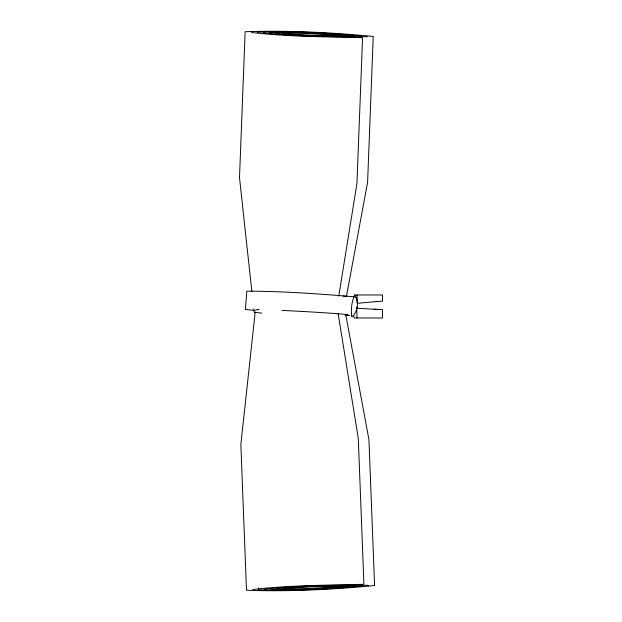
<?xml version="1.0" encoding="UTF-8"?>
<svg xmlns="http://www.w3.org/2000/svg" width="622" height="622" viewBox="0 0 622 622"><rect width="100%" height="100%" fill="white"/><g stroke="black" fill="none" stroke-linecap="round" stroke-linejoin="round"><path stroke-width="0.93" d="M255.207 312.057L240.854 444.419L246.491 590.27C289.16 591.709 332.101 589.679 374.584 585.52L368.947 439.668L345.708 314.421M338.78 296.018L356.935 183.568L362.572 37.709C325.664 36.737 288.585 36.76 251.856 32.523L251.171 31.979M346.47 296.196L367.594 182.332L373.231 36.48C330.748 32.321 287.807 30.291 245.138 31.73L239.501 177.581L251.863 291.586M352.829 315.805L352.052 316.87L351.679 316.544C350.971 309.468 351.531 301.421 354.82 295.108L355.535 297.728M353.716 315.129C357.658 310.106 358.536 302.937 356.025 297.075M255.417 310.121L257.71 309.445M252.532 590.021L253.216 589.477C289.938 585.24 327.024 585.263 363.924 584.291L358.288 438.432L338.135 313.597M264.599 589.516L265.143 589.088C299.268 585.481 333.695 585.053 367.991 585.318L368.621 585.714M276.673 589.018L277.078 588.7C303.054 585.908 329.256 585.776 355.364 585.877L356.694 586.103M288.748 588.513L293.887 587.767L314.802 586.702L344.759 586.492M367.268 36.286L366.638 36.682C332.342 36.947 297.915 36.519 263.79 32.912L263.246 32.484M357.323 303.334L377.445 301.468M355.333 35.897L354.011 36.123C327.903 36.224 301.701 36.092 275.717 33.3L275.321 32.982M350.73 586.297C324.163 588.894 297.316 590.161 270.64 589.267M362.657 585.908C328.128 589.291 293.234 590.939 258.565 589.773L258.488 587.837M257.213 32.227C291.881 31.061 326.775 32.709 361.304 36.092M269.279 32.733C295.955 31.839 322.81 33.106 349.37 35.703M281.354 33.23L304.617 33.269L335.344 35.003M336.704 586.997L305.97 588.731L282.707 588.77M377.266 301.476L375.711 301.569L382.499 301.18L382.499 294.968L354.283 294.968M343.406 35.508L313.449 35.298L292.527 34.233L287.387 33.487M322.126 34.918L329.17 34.863M323.487 587.082L330.523 587.137M345.179 315.385L349.665 315.486M377.445 309.414L378.798 309.468L373.985 309.297L382.499 309.585L382.499 317.982L354.283 317.982L353.646 315.432M375.742 309.352L357.012 308.201M254.266 310.386L245.371 309.461L246.841 291.189C282.17 291.15 318.503 293.833 354.058 296.78M261.722 313.138L254.585 312.298L254.064 311.879L253.753 308.978M356.709 306.941L357.012 317.982M357.106 294.968L357.106 302.58M345.614 314.981A46.23 0.863 3.2 0 0 344.705 314.328A45.6 0.847 3.2 0 0 285.101 310.565A46.23 0.863 3.2 0 0 282.147 310.432M343.212 296.056A46.23 0.863 3.2 0 1 345.778 296.36M257.601 309.67A46.23 0.863 3.2 0 1 259.18 309.655"/></g></svg>
